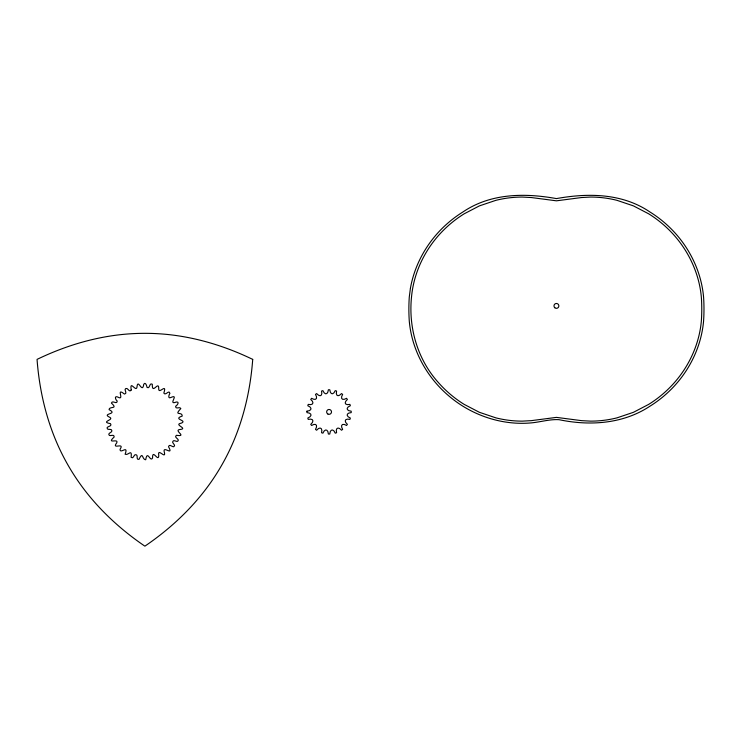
<?xml version="1.0" encoding="UTF-8"?>
<svg xmlns="http://www.w3.org/2000/svg" width="741" height="741" viewBox="0 0 741 741"><rect width="100%" height="100%" fill="white"/><g stroke="black" fill="none" stroke-linecap="round" stroke-linejoin="round"><path stroke-width="1.11" d="M131.24 389.988C129.24 393.156 127.943 387.33 125.775 388.525C123.488 389.544 128.008 393.517 124.469 394.092C115.124 386.691 125.433 401.483 117.615 396.944C114.068 395.481 115.429 399.853 117.245 401.048C117.05 405.012 112.289 399.723 111.428 403.104C118.579 409.653 109.057 405.883 109.094 409.68C118.551 414.404 101.48 413.256 109.427 417.146C115.253 419.786 99.6 421.749 110.474 423.639C112.336 426.158 108.325 426.121 107.139 427.529C106.463 430.91 111.576 428.094 111.826 430.502C112.706 432.633 106.889 433.013 109.353 435.449C111.094 436.097 114.216 433.948 114.17 437.023C105.778 444.72 119.245 437.894 116.652 442.961C111.196 450.083 125.044 441.886 120.079 449.241C119.783 454.687 128.823 444.211 125.118 454.233C128.397 455.752 132.194 448.212 131.129 457.317C133.723 459.494 133.825 453.724 136.029 454.705C138.428 454.974 135.631 459.985 138.965 459.42C143.272 450.482 141.818 459.67 145.708 459.753C147.403 449.268 150.247 462.745 152.572 457.947C152.331 448.231 158.528 462.875 158.769 455.4C157.185 446.86 166.855 461.004 164.122 451.334C163.298 445.804 173.829 456.354 168.531 446.73C169.281 443.618 171.801 446.814 173.663 446.786C176.664 445.119 171.254 443.025 172.922 441.275C173.996 439.107 177.747 443.451 178.359 440.126C177.812 438.292 174.024 437.273 176.404 435.291C187.51 436.94 174.005 430.734 179.359 429.567C189.418 428.743 172.755 424.63 181.36 423.139C187.899 420.24 172.153 419.397 182.212 416.081C182.277 411.06 173.32 416.516 180.823 408.578C179.998 406.161 175.422 409.921 175.598 406.272C177.284 405.466 179.896 401.52 176.367 402.002C167.216 405.633 179.868 393.323 170.782 397.546C167.735 399.038 168.8 394.833 169.902 393.388C169.059 389.201 165.604 396.222 163.817 393.11C167.383 382.189 158.444 395.055 158.722 388.692C158.861 379.874 151.988 395.564 152.313 384.255C149.126 382.171 150.275 389.164 147.061 387.487C146.792 385.968 145.514 381.458 143.754 384.218C142.291 394.573 137.845 377.373 136.965 387.173C136.02 392.563 129.49 379.225 131.24 389.988M306.931 411.199L306.941 412.598C312.007 412.978 312.433 416.173 307.802 418.072L308.237 419.406C313.119 418.146 314.545 421.12 310.757 424.343L311.572 425.473C315.833 422.778 318.111 425.149 315.499 429.4L316.629 430.225C319.806 426.344 322.835 427.881 321.566 432.735L322.9 433.17C324.725 428.493 328.078 429.03 328.374 434.041L329.773 434.041C330.069 429.03 333.422 428.493 335.247 433.17L336.581 432.735C335.312 427.881 338.331 426.334 341.518 430.225L342.648 429.4C339.999 425.167 342.333 422.768 346.566 425.473L347.39 424.343C343.611 421.138 345.028 418.146 349.909 419.406L350.345 418.072C345.751 416.192 346.177 412.904 351.206 412.598L351.206 411.199C346.288 410.773 345.639 407.587 350.345 405.725L349.909 404.391C345.047 405.54 343.555 402.733 347.39 399.455L346.566 398.325C342.342 400.937 339.989 398.649 342.648 394.407L341.518 393.582C338.192 397.315 335.451 395.953 336.581 391.063L335.247 390.637C333.283 395.24 330.329 394.731 329.773 389.766L328.374 389.766C327.948 394.703 324.799 395.351 322.9 390.637L321.566 391.063C322.696 396.009 319.982 397.361 316.629 393.582L315.499 394.407C318.102 398.649 315.823 400.927 311.572 398.325L310.757 399.455C314.638 402.687 313.054 405.512 308.237 404.391L307.802 405.725C312.498 407.596 311.859 410.773 306.931 411.199M411.496 297.224C408.384 327.744 417.544 359.366 438.19 382.328A115.439 115.439 0 0 0 464.135 404.364L479.399 412.311L495.868 417.859A108.186 108.186 0 0 0 522.275 421.138L531.316 420.647L556.435 417.378L581.537 420.647L590.577 421.138A108.186 108.186 0 0 0 616.984 417.859L633.444 412.311L648.708 404.364A115.439 115.439 0 0 0 674.662 382.328C689.565 365.248 699.347 343.62 701.357 320.973A174.311 174.311 0 0 0 701.357 297.224C699.347 274.578 689.565 252.94 674.662 235.87A115.439 115.439 0 0 0 648.708 213.834L633.444 205.887L616.984 200.329A108.186 108.186 0 0 0 590.577 197.05L581.537 197.541L556.435 200.82L531.316 197.541L522.275 197.06A108.186 108.186 0 0 0 495.868 200.339L479.399 205.887L464.135 213.834A115.439 115.439 0 0 0 438.19 235.87C423.278 252.94 413.497 274.578 411.496 297.224M252.718 359.385C250.495 389.377 243.715 419.165 231.248 446.601A223.801 223.801 0 0 1 209.684 483.956C192.151 508.474 169.754 529.241 144.884 546.163C120.023 529.241 97.617 508.474 80.093 483.956A223.801 223.801 0 0 1 58.52 446.601C46.062 419.165 39.273 389.377 37.05 359.385C64.134 346.316 93.329 337.294 123.321 334.376A223.801 223.801 0 0 1 166.456 334.367C196.448 337.294 225.635 346.316 252.718 359.385M410.412 288.332L409.282 297.03A177.071 177.071 0 0 0 409.282 321.159C411.329 344.278 421.305 366.36 436.514 383.792A117.662 117.662 0 0 0 462.968 406.244C483.308 418.795 507.668 425.13 531.538 422.861C540.698 422 549.692 419.137 558.964 419.665C589.679 426.112 623.014 424.019 649.885 406.244A117.662 117.662 0 0 0 676.329 383.792C691.548 366.36 701.523 344.278 703.57 321.159A177.071 177.071 0 0 0 703.57 297.03C701.523 273.92 691.548 251.838 676.329 234.406A117.662 117.662 0 0 0 649.885 211.945C622.218 193.16 588.011 192.882 556.435 198.597C524.85 192.882 490.635 193.151 462.968 211.945A117.662 117.662 0 0 0 436.514 234.406C423.241 249.652 413.923 268.381 410.412 288.332M327.855 414.015A2.445 2.445 0 0 0 331.514 411.903A2.445 2.445 0 0 0 327.855 409.792A2.445 2.445 0 0 0 327.855 414.015M554.805 307.737A2.445 2.445 0 0 0 558.816 306.385A2.445 2.445 0 0 0 555.648 303.588A2.445 2.445 0 0 0 554.805 307.737"/></g></svg>
